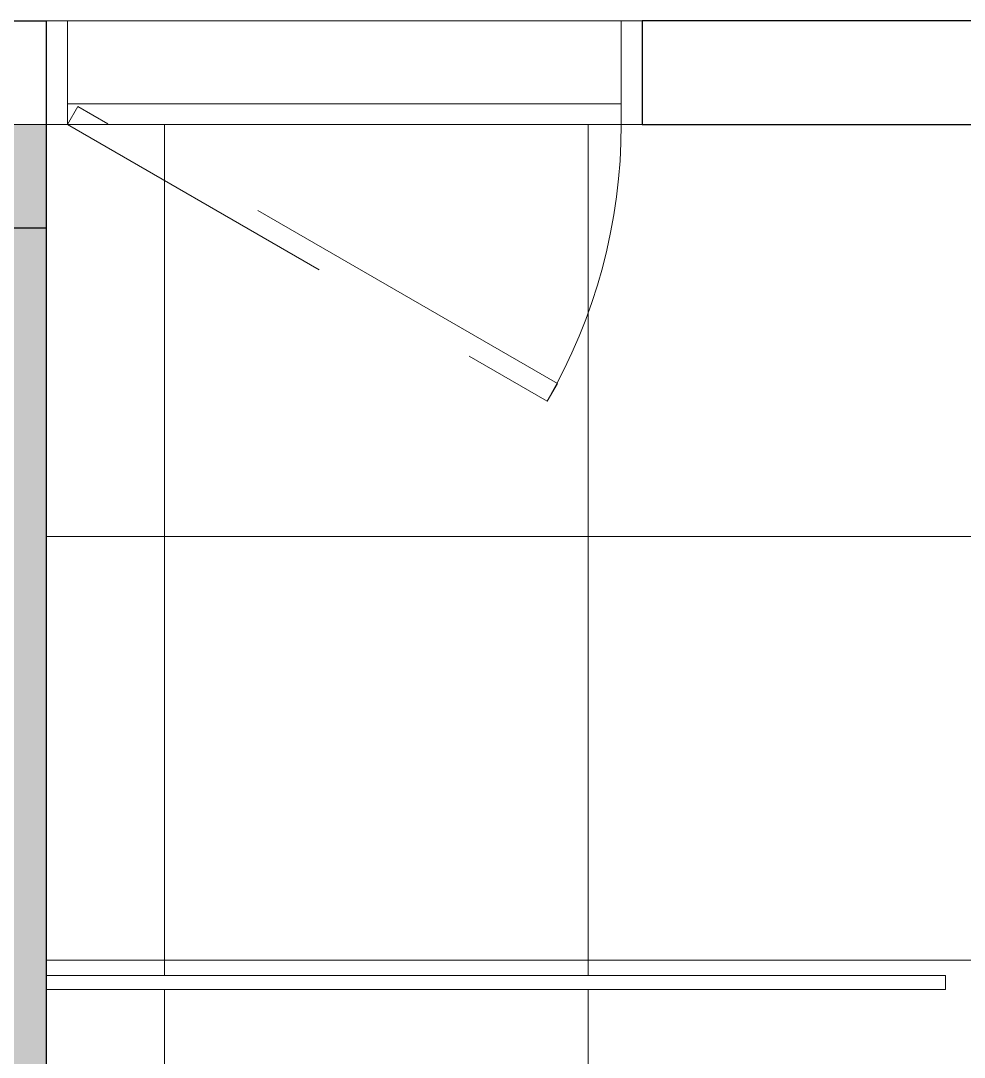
# Model space of a CAD drawing. Header units: metres. Extents: x 149 to 429, y -3 to 162.
# Drawn here: x 365.025 to 366.389, y 82.548 to 84.046 of the extents above; entities that cross this region are included whole.
import ezdxf

# ---------------------------------------------------------------- set-up
doc = ezdxf.new("R2010")
doc.units = ezdxf.units.M
doc.linetypes.add('IMPORT-Dashed _3_', pattern=[0.75, 0.5, -0.25])
doc.layers.add('1053_ARQ_BASE_MATADOURO_dwg', color=7, linetype='Continuous', lineweight=5, true_color=0x767676)
for name, color, linetype, lineweight in [('A-EQUIPAMENTOS', 7, 'Continuous', 5), ('A-ESQ-PORTAS', 7, 'Continuous', 20), ('A-ESTRUTURA', 7, 'Continuous', 30), ('A-PAREDE', 7, 'Continuous', 30), ('A-WALL', 7, 'Continuous', 9), ('A_Cotas', 7, 'Continuous', 5), ('A_lay', 7, 'Continuous', 5), ('A_PROJEÇÃO', 7, 'IMPORT-Dashed _3_', 5)]:
    doc.layers.add(name, color=color, linetype=linetype, lineweight=lineweight)

# ---------------------------------------------------------------- blocks, each defined once
blk = doc.blocks.new('1053_ARQ_BASE_MATADOURO_dwg_arq geral tgov-4039641-TÉRREO 1_20 - Dependente 2')
at = {"layer": 'A_lay', "true_color": 0xaaaaaa}
h = blk.add_hatch(dxfattribs=at)
h.set_pattern_fill('FP_9', color=253, style=0, pattern_type=2)
h.set_pattern_definition([(90, (-0.43, 0), (-0.6125, 4e-17), []), (180, (-0.43, 0), (-8e-17, -0.6125), [])])
h.paths.add_polyline_path([(30.4514, -2.5848), (30.7635, -2.5725), (30.7477, -2.5664), (30.527, -2.5097), (30.4534, -2.5828)])
h.paths.add_polyline_path([(28.8401, -2.5903), (28.8522, -2.5168), (28.8564, -2.5903), (29.2482, -2.5851), (29.2482, -1.3603), (28.8175, -1.7782), (28.8098, -1.7705), (29.2482, -1.3403), (29.5482, -1.3462), (29.5482, -1.3603), (29.2682, -1.3603), (29.2682, -2.5903), (30.1482, -2.5851), (30.1482, -1.3603), (29.724, -1.7846), (29.7098, -1.7705), (30.1482, -1.3403), (30.2624, -1.3462), (30.608, -1.7077), (30.6018, -1.7139), (30.2482, -1.3603), (30.1682, -1.3603), (30.1682, -2.5903), (30.408, -2.5673), (30.4182, -2.098), (30.4498, -2.0143), (30.5186, -1.9531), (30.6159, -1.9261), (30.6541, -1.9365), (30.7362, -1.9803), (30.7876, -2.0555), (30.808, -2.1194), (30.808, -2.5788), (31.0472, -2.5801), (31.0472, -1.3603), (30.8482, -1.3603), (30.8482, -1.3403), (30.8682, -1.3403), (30.8682, -0.9803), (30.5982, -0.7203), (30.5982, 0.7097), (28.4482, 0.7097), (28.4482, -0.5203), (29.7466, -0.5203), (29.7466, -0.5403), (28.4482, -0.5403), (28.4482, -1.3403), (28.6482, -1.3462), (28.6482, -1.3603), (28.4482, -1.3603), (28.4482, -2.5903), (28.799, -2.5903)])
h.paths.add_polyline_path([(29.5493, -2.5848), (29.8614, -2.5725), (29.8456, -2.5664), (29.6249, -2.5097), (29.5514, -2.5828)])
h.paths.add_polyline_path([(29.2682, -2.5903), (29.506, -2.5673), (29.5162, -2.098), (29.5478, -2.0143), (29.6207, -1.9449), (29.7016, -1.9249), (29.7521, -1.9315), (29.8641, -2.0143), (29.906, -2.1192), (29.906, -2.5788), (29.8102, -2.5848), (29.4908, -2.586)])
h.paths.add_polyline_path([(31.0472, -2.5903), (31.0472, -2.5903), (30.8468, -2.5851)])
h.paths.add_polyline_path([(28.8482, -2.4478), (28.8401, -2.3368), (28.8482, -2.2884), (28.8564, -2.3054), (28.8522, -2.4233)])
h.paths.add_polyline_path([(28.8401, -2.3054), (28.8098, -2.2929), (28.8346, -2.3013)])
h.paths.add_polyline_path([(28.9089, -2.2223), (28.8641, -2.1803), (28.8975, -2.2023), (28.906, -2.2162)])
at = {"layer": 'A-EQUIPAMENTOS', "color": 253, "true_color": 0xaaaaaa, "flags": 128}
blk.add_lwpolyline([(28.4482, -0.5403), (29.7466, -0.5403), (29.7466, -0.5203), (28.4482, -0.5203)], dxfattribs=at)
at = {"layer": 'A-ESQ-PORTAS', "color": 253, "true_color": 0xaaaaaa, "flags": 128}
for points in [[(28.4472, 0.8597), (28.4782, 0.8597), (28.4782, 0.7097), (28.4472, 0.7097)], [(29.3082, 0.8597), (29.2782, 0.8597), (29.2782, 0.7097), (29.3082, 0.7097)], [(29.2782, 0.7397), (28.4782, 0.7397), (28.4782, 0.7097), (29.2782, 0.7097), (29.2782, 0.7397)]]:
    blk.add_lwpolyline(points, dxfattribs=at)
at = {"layer": 'A-ESTRUTURA', "color": 253, "true_color": 0xaaaaaa, "flags": 128}
blk.add_lwpolyline([(28.2972, 0.8597), (28.4472, 0.8597), (28.4472, 0.5597), (28.2972, 0.5597)], close=True, dxfattribs=at)
at = {"layer": 'A-PAREDE', "color": 253, "true_color": 0xaaaaaa}
blk.add_line((28.4472, 0.5597), (28.4472, -2.4403), dxfattribs=at)
at = {"layer": 'A-PAREDE', "color": 253, "true_color": 0xaaaaaa, "flags": 128}
blk.add_lwpolyline([(31.1972, 0.7097), (32.8882, 0.7097), (32.8882, 0.8597), (31.0472, 0.8597), (29.3082, 0.8597), (29.3082, 0.7097), (31.0472, 0.7097)], dxfattribs=at)
at = {"layer": 'A_Cotas', "color": 253, "true_color": 0xaaaaaa}
blk.add_line((29.3082, 0.8597), (28.4472, 0.8597), dxfattribs=at)
at = {"layer": 'A_PROJEÇÃO', "color": 253, "true_color": 0xaaaaaa, "flags": 128}
blk.add_lwpolyline([(29.1861, 0.3356), (28.4932, 0.7356), (28.4782, 0.7097), (29.1711, 0.3097)], close=True, dxfattribs=at)
at = {"layer": 'A_PROJEÇÃO', "color": 253, "true_color": 0xaaaaaa}
blk.add_arc((28.4782, 0.7097), 0.8, 330, 0, dxfattribs=at)
blk = doc.blocks.new('1053_ARQ_BASE_MATADOURO_dwg-3625622-TÉRREO 1_20 - Dependente 2')
blk.add_blockref('1053_ARQ_BASE_MATADOURO_dwg_arq geral tgov-4039641-TÉRREO 1_20 - Dependente 2', (130.2098, 83.186))

msp = doc.modelspace()

# ---------------------------------------------------------------- hatches: boundary and pattern name
at = {"layer": 'A-WALL', "true_color": 0xffd4aa, "transparency": 33554483}
h = msp.add_hatch(color=41, dxfattribs=at)
h.paths.add_polyline_path([(365.062, 80.5957), (365.062, 83.8957), (364.9135, 83.8957), (364.9135, 80.5957)])
h.paths.add_polyline_path([(364.9763, 80.6052), (364.9513, 80.6157), (364.9605, 82.3487), (364.9763, 82.3385), (364.9763, 80.6423)])

# ---------------------------------------------------------------- linework, layer by layer
at = {"layer": 'A-WALL', "color": 253, "true_color": 0xbbb2aa}
for p in [(364.912, 83.8957), (365.062, 80.5942)]:
    msp.add_line(p, (365.062, 83.8957), dxfattribs=at)

# ---------------------------------------------------------------- block references
at = {"layer": '1053_ARQ_BASE_MATADOURO_dwg', "color": 253, "true_color": 0xaaaaaa}
msp.add_blockref('1053_ARQ_BASE_MATADOURO_dwg-3625622-TÉRREO 1_20 - Dependente 2', (206.405, 0), dxfattribs=at)

doc.saveas('drawing.dxf')
